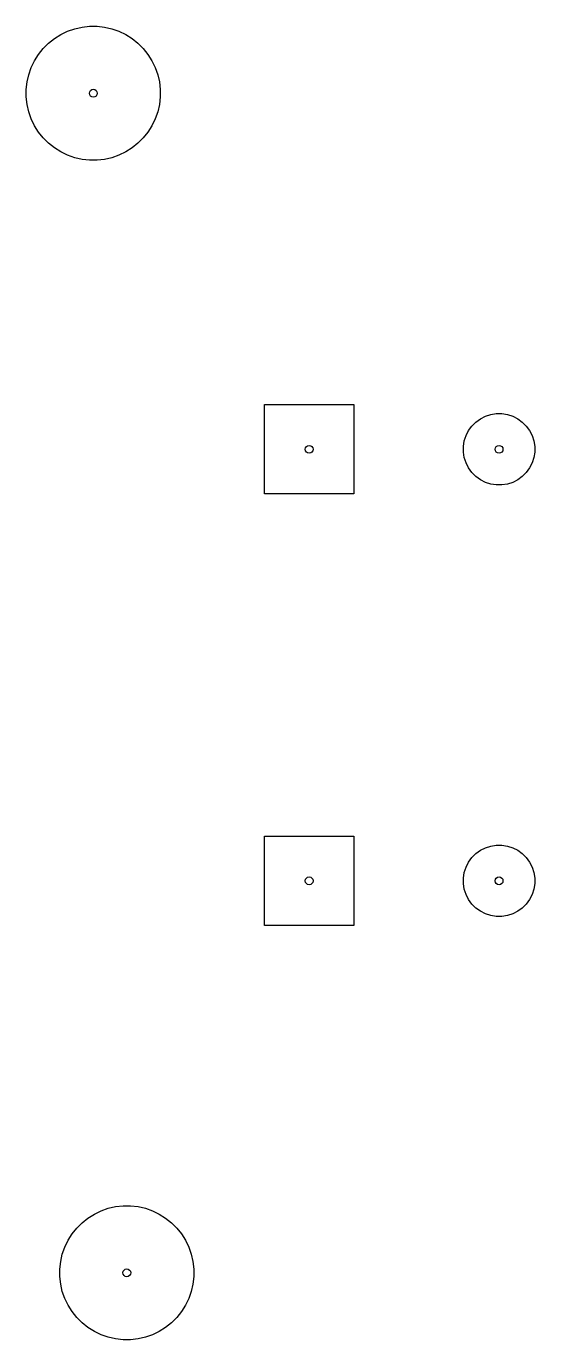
# Model space of a CAD drawing. Header units: inches. Extents: x 5.14 to 10.17, y -6.4 to -1.35.
# Drawn here: x 5.388 to 6.283, y -3.664 to -1.352 of the extents above; entities that cross this region are included whole.
import ezdxf

# ---------------------------------------------------------------- set-up
doc = ezdxf.new("R2010")
doc.units = ezdxf.units.IN
doc.header["$MEASUREMENT"] = 0
doc.layers.add('BLACK', color=250, linetype='CONTINUOUS')

msp = doc.modelspace()

# ---------------------------------------------------------------- linework, layer by layer
at = {"layer": 'BLACK', "linetype": 'CONTINUOUS'}
for p, q in [((5.4489, -1.3662), (5.4609, -1.3605)), ((5.4609, -1.3605), (5.4734, -1.3561)), ((5.4734, -1.3561), (5.4863, -1.3532)), ((5.4863, -1.3532), (5.4994, -1.3517)), ((5.4994, -1.3517), (5.5127, -1.3517)), ((5.5127, -1.3517), (5.5258, -1.3532)), ((5.5258, -1.3532), (5.5388, -1.3561)), ((5.5388, -1.3561), (5.5513, -1.3605)), ((5.5513, -1.3605), (5.5632, -1.3662)), ((5.418, -1.3909), (5.4274, -1.3815)), ((5.4274, -1.3815), (5.4377, -1.3733)), ((5.4377, -1.3733), (5.4489, -1.3662)), ((5.5632, -1.3662), (5.5744, -1.3733)), ((5.5744, -1.3733), (5.5848, -1.3815)), ((5.5848, -1.3815), (5.5941, -1.3909)), ((5.4027, -1.4125), (5.4097, -1.4013)), ((5.4097, -1.4013), (5.418, -1.3909)), ((5.5941, -1.3909), (5.6024, -1.4013)), ((5.6024, -1.4013), (5.6094, -1.4125)), ((5.3926, -1.4369), (5.3969, -1.4244)), ((5.3969, -1.4244), (5.4027, -1.4125)), ((5.6094, -1.4125), (5.6152, -1.4244)), ((5.6152, -1.4244), (5.6196, -1.4369)), ((5.3881, -1.463), (5.3896, -1.4498)), ((5.3896, -1.4498), (5.3926, -1.4369)), ((5.6196, -1.4369), (5.6225, -1.4498)), ((5.6225, -1.4498), (5.624, -1.463)), ((5.3881, -1.4762), (5.3881, -1.463)), ((5.3896, -1.4894), (5.3881, -1.4762)), ((5.624, -1.4762), (5.6225, -1.4894)), ((5.624, -1.463), (5.624, -1.4762)), ((5.3926, -1.5023), (5.3896, -1.4894)), ((5.3969, -1.5148), (5.3926, -1.5023)), ((5.6196, -1.5023), (5.6152, -1.5148)), ((5.6225, -1.4894), (5.6196, -1.5023)), ((5.4027, -1.5267), (5.3969, -1.5148)), ((5.6152, -1.5148), (5.6094, -1.5267)), ((5.4097, -1.538), (5.4027, -1.5267)), ((5.418, -1.5483), (5.4097, -1.538)), ((5.4274, -1.5577), (5.418, -1.5483)), ((5.5941, -1.5483), (5.5848, -1.5577)), ((5.6024, -1.538), (5.5941, -1.5483)), ((5.6094, -1.5267), (5.6024, -1.538)), ((5.4377, -1.5659), (5.4274, -1.5577)), ((5.4489, -1.573), (5.4377, -1.5659)), ((5.5744, -1.5659), (5.5632, -1.573)), ((5.5848, -1.5577), (5.5744, -1.5659)), ((5.4609, -1.5787), (5.4489, -1.573)), ((5.4734, -1.5831), (5.4609, -1.5787)), ((5.4863, -1.586), (5.4734, -1.5831)), ((5.4994, -1.5875), (5.4863, -1.586)), ((5.5127, -1.5875), (5.4994, -1.5875)), ((5.5258, -1.586), (5.5127, -1.5875)), ((5.5388, -1.5831), (5.5258, -1.586)), ((5.5513, -1.5787), (5.5388, -1.5831)), ((5.5632, -1.573), (5.5513, -1.5787)), ((5.8075, -2.1752), (5.8075, -2.0177)), ((5.8075, -2.0177), (5.965, -2.0177)), ((5.965, -2.0177), (5.965, -2.1752)), ((6.2058, -2.0352), (6.2155, -2.0337)), ((6.2155, -2.0337), (6.2254, -2.0337)), ((6.2254, -2.0337), (6.2352, -2.0352)), ((6.1668, -2.0635), (6.1726, -2.0555)), ((6.1726, -2.0555), (6.1796, -2.0486)), ((6.1796, -2.0486), (6.1876, -2.0427)), ((6.1876, -2.0427), (6.1964, -2.0383)), ((6.1964, -2.0383), (6.2058, -2.0352)), ((6.2352, -2.0352), (6.2446, -2.0383)), ((6.2446, -2.0383), (6.2534, -2.0427)), ((6.2534, -2.0427), (6.2614, -2.0486)), ((6.2614, -2.0486), (6.2684, -2.0555)), ((6.2684, -2.0555), (6.2742, -2.0635)), ((6.1592, -2.0818), (6.1623, -2.0724)), ((6.1623, -2.0724), (6.1668, -2.0635)), ((6.2742, -2.0635), (6.2787, -2.0724)), ((6.2787, -2.0724), (6.2817, -2.0818)), ((6.1577, -2.0915), (6.1592, -2.0818)), ((6.1577, -2.1014), (6.1577, -2.0915)), ((6.1592, -2.1112), (6.1577, -2.1014)), ((6.2817, -2.0818), (6.2833, -2.0915)), ((6.2833, -2.1014), (6.2817, -2.1112)), ((6.2833, -2.0915), (6.2833, -2.1014)), ((6.1623, -2.1206), (6.1592, -2.1112)), ((6.1668, -2.1294), (6.1623, -2.1206)), ((6.2787, -2.1206), (6.2742, -2.1294)), ((6.2817, -2.1112), (6.2787, -2.1206)), ((6.1726, -2.1374), (6.1668, -2.1294)), ((6.1796, -2.1444), (6.1726, -2.1374)), ((6.1876, -2.1502), (6.1796, -2.1444)), ((6.1964, -2.1547), (6.1876, -2.1502)), ((6.2534, -2.1502), (6.2446, -2.1547)), ((6.2614, -2.1444), (6.2534, -2.1502)), ((6.2684, -2.1374), (6.2614, -2.1444)), ((6.2742, -2.1294), (6.2684, -2.1374)), ((6.2058, -2.1577), (6.1964, -2.1547)), ((6.2155, -2.1593), (6.2058, -2.1577)), ((6.2254, -2.1593), (6.2155, -2.1593)), ((6.2352, -2.1577), (6.2254, -2.1593)), ((6.2446, -2.1547), (6.2352, -2.1577)), ((5.965, -2.1752), (5.8075, -2.1752)), ((5.8075, -2.935), (5.8075, -2.7776)), ((5.8075, -2.7776), (5.965, -2.7776)), ((5.965, -2.7776), (5.965, -2.935)), ((6.1876, -2.8026), (6.1964, -2.7981)), ((6.1964, -2.7981), (6.2058, -2.795)), ((6.2058, -2.795), (6.2155, -2.7935)), ((6.2155, -2.7935), (6.2254, -2.7935)), ((6.2254, -2.7935), (6.2352, -2.795)), ((6.2352, -2.795), (6.2446, -2.7981)), ((6.2446, -2.7981), (6.2534, -2.8026)), ((6.1668, -2.8234), (6.1726, -2.8154)), ((6.1726, -2.8154), (6.1796, -2.8084)), ((6.1796, -2.8084), (6.1876, -2.8026)), ((6.2534, -2.8026), (6.2614, -2.8084)), ((6.2614, -2.8084), (6.2684, -2.8154)), ((6.2684, -2.8154), (6.2742, -2.8234)), ((6.1577, -2.8514), (6.1592, -2.8416)), ((6.1592, -2.8416), (6.1623, -2.8322)), ((6.1623, -2.8322), (6.1668, -2.8234)), ((6.2742, -2.8234), (6.2787, -2.8322)), ((6.2787, -2.8322), (6.2817, -2.8416)), ((6.2817, -2.8416), (6.2833, -2.8514)), ((6.1577, -2.8612), (6.1577, -2.8514)), ((6.1592, -2.871), (6.1577, -2.8612)), ((6.2833, -2.8612), (6.2817, -2.871)), ((6.2833, -2.8514), (6.2833, -2.8612)), ((6.1623, -2.8804), (6.1592, -2.871)), ((6.1668, -2.8892), (6.1623, -2.8804)), ((6.1726, -2.8972), (6.1668, -2.8892)), ((6.2742, -2.8892), (6.2684, -2.8972)), ((6.2787, -2.8804), (6.2742, -2.8892)), ((6.2817, -2.871), (6.2787, -2.8804)), ((6.1796, -2.9042), (6.1726, -2.8972)), ((6.1876, -2.91), (6.1796, -2.9042)), ((6.1964, -2.9145), (6.1876, -2.91)), ((6.2534, -2.91), (6.2446, -2.9145)), ((6.2614, -2.9042), (6.2534, -2.91)), ((6.2684, -2.8972), (6.2614, -2.9042)), ((5.965, -2.935), (5.8075, -2.935)), ((6.2058, -2.9176), (6.1964, -2.9145)), ((6.2155, -2.9191), (6.2058, -2.9176)), ((6.2254, -2.9191), (6.2155, -2.9191)), ((6.2352, -2.9176), (6.2254, -2.9191)), ((6.2446, -2.9145), (6.2352, -2.9176)), ((5.4968, -3.4501), (5.508, -3.443)), ((5.508, -3.443), (5.5199, -3.4373)), ((5.5199, -3.4373), (5.5324, -3.4329)), ((5.5324, -3.4329), (5.5453, -3.4299)), ((5.5453, -3.4299), (5.5585, -3.4285)), ((5.5585, -3.4285), (5.5717, -3.4285)), ((5.5717, -3.4285), (5.5849, -3.4299)), ((5.5849, -3.4299), (5.5978, -3.4329)), ((5.5978, -3.4329), (5.6103, -3.4373)), ((5.6103, -3.4373), (5.6223, -3.443)), ((5.6223, -3.443), (5.6335, -3.4501)), ((5.4688, -3.478), (5.4771, -3.4677)), ((5.4771, -3.4677), (5.4864, -3.4583)), ((5.4864, -3.4583), (5.4968, -3.4501)), ((5.6335, -3.4501), (5.6438, -3.4583)), ((5.6438, -3.4583), (5.6532, -3.4677)), ((5.6532, -3.4677), (5.6614, -3.478)), ((5.456, -3.5012), (5.4617, -3.4892)), ((5.4617, -3.4892), (5.4688, -3.478)), ((5.6614, -3.478), (5.6685, -3.4892)), ((5.6685, -3.4892), (5.6742, -3.5012)), ((5.4487, -3.5266), (5.4516, -3.5137)), ((5.4516, -3.5137), (5.456, -3.5012)), ((5.6742, -3.5012), (5.6786, -3.5137)), ((5.6786, -3.5137), (5.6816, -3.5266)), ((5.4472, -3.5398), (5.4487, -3.5266)), ((5.6816, -3.5266), (5.683, -3.5398)), ((5.4472, -3.553), (5.4472, -3.5398)), ((5.4487, -3.5662), (5.4472, -3.553)), ((5.683, -3.553), (5.6816, -3.5662)), ((5.683, -3.5398), (5.683, -3.553)), ((5.4516, -3.5791), (5.4487, -3.5662)), ((5.456, -3.5916), (5.4516, -3.5791)), ((5.6786, -3.5791), (5.6742, -3.5916)), ((5.6816, -3.5662), (5.6786, -3.5791)), ((5.4617, -3.6035), (5.456, -3.5916)), ((5.4688, -3.6147), (5.4617, -3.6035)), ((5.6685, -3.6035), (5.6614, -3.6147)), ((5.6742, -3.5916), (5.6685, -3.6035)), ((5.4771, -3.6251), (5.4688, -3.6147)), ((5.4864, -3.6344), (5.4771, -3.6251)), ((5.6532, -3.6251), (5.6438, -3.6344)), ((5.6614, -3.6147), (5.6532, -3.6251)), ((5.4968, -3.6427), (5.4864, -3.6344)), ((5.508, -3.6498), (5.4968, -3.6427)), ((5.5199, -3.6555), (5.508, -3.6498)), ((5.6223, -3.6498), (5.6103, -3.6555)), ((5.6335, -3.6427), (5.6223, -3.6498)), ((5.6438, -3.6344), (5.6335, -3.6427)), ((5.5324, -3.6599), (5.5199, -3.6555)), ((5.5453, -3.6628), (5.5324, -3.6599)), ((5.5585, -3.6643), (5.5453, -3.6628)), ((5.5717, -3.6643), (5.5585, -3.6643)), ((5.5849, -3.6628), (5.5717, -3.6643)), ((5.5978, -3.6599), (5.5849, -3.6628)), ((5.6103, -3.6555), (5.5978, -3.6599))]:
    msp.add_line(p, q, dxfattribs=at)
at = {"layer": 'BLACK'}
for centre in [(5.5061, -1.4696), (5.8862, -2.0965), (6.2205, -2.0965), (6.2205, -2.0965), (5.8862, -2.8563), (6.2205, -2.8563), (6.2205, -2.8563), (5.5651, -3.5464)]:
    msp.add_circle(centre, 0.00689, dxfattribs=at)
at = {"layer": 'WHITE'}
for centre in [(5.5061, -1.4696), (5.8862, -2.0965), (5.8862, -2.8563), (5.5651, -3.5464)]:
    msp.add_circle(centre, 0.00689, dxfattribs=at)

doc.saveas('drawing.dxf')
